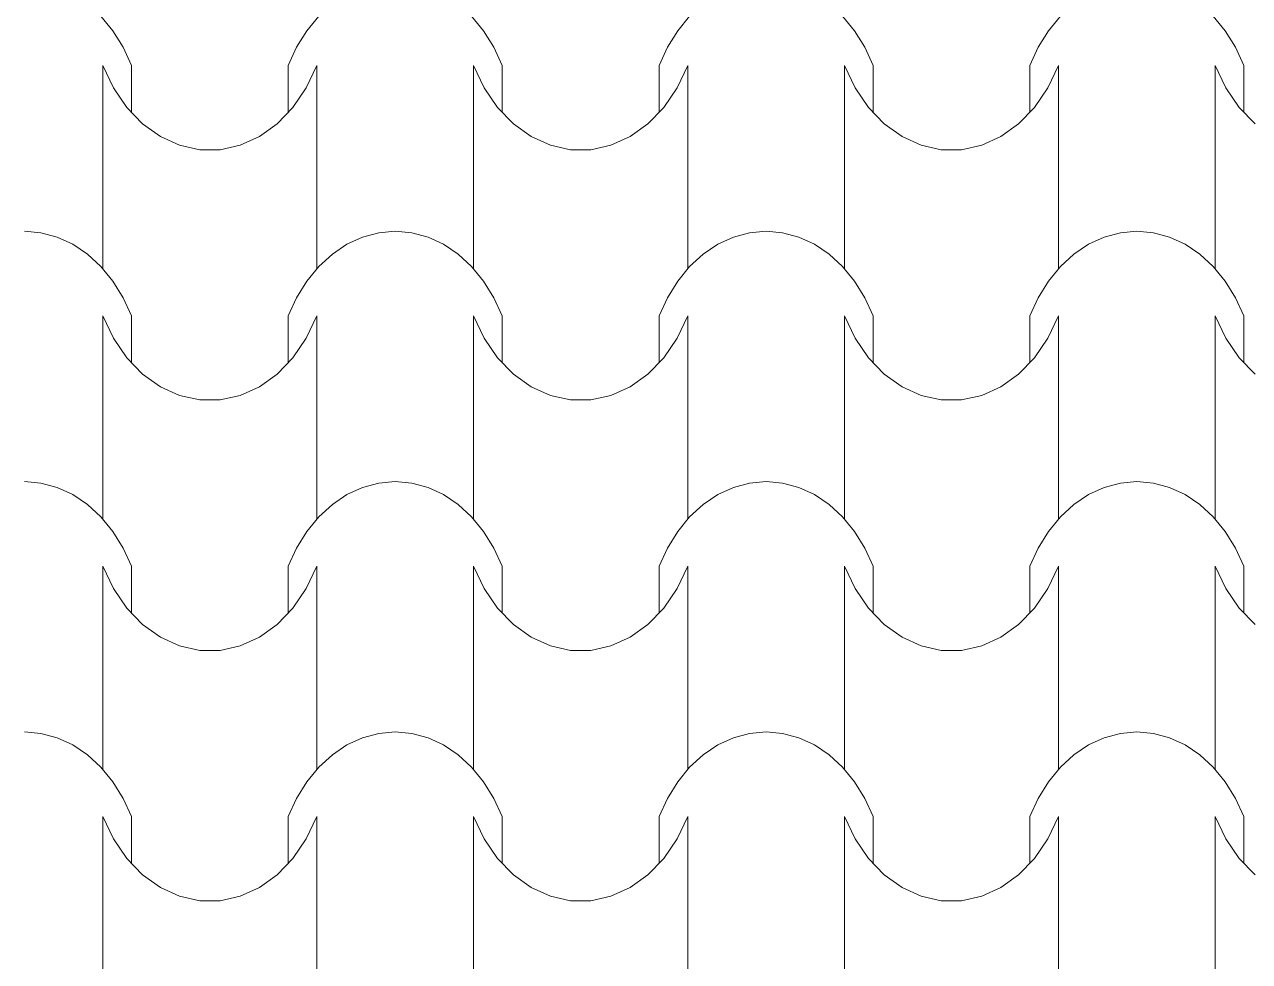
# Model space of a CAD drawing. Header units: millimetres. Extents: x 42452 to 2852333, y -419346 to 834876.
# Drawn here: x 2637466 to 2639698, y 654568 to 656276 of the extents above; entities that cross this region are included whole.
import ezdxf

# ---------------------------------------------------------------- set-up
doc = ezdxf.new("R2010")
doc.units = ezdxf.units.MM
doc.layers.add('M-2 keramitin shtrixi_Ном._пера__21_Pen_No__1', color=7, linetype='Continuous', lineweight=15)
doc.layers.add('memar', color=7, linetype='Continuous', lineweight=25)

# ---------------------------------------------------------------- blocks, each defined once
blk = doc.blocks.new('*X17')
at = {"layer": 'M-2 keramitin shtrixi_Ном._пера__21_Pen_No__1', "color": 7, "linetype": 'Continuous', "lineweight": 15}
for p, q in [((-248734.3, -1354418.9), (-248712.4, -1354445.5)), ((-248358.9, -1354445.5), (-248337, -1354418.9)), ((-248058.7, -1354418.9), (-248036.9, -1354445.5)), ((-247683.3, -1354445.5), (-247661.5, -1354418.9)), ((-247383.1, -1354418.9), (-247361.3, -1354445.5)), ((-247007.7, -1354445.5), (-246985.9, -1354418.9)), ((-246707.6, -1354418.9), (-246685.8, -1354445.5)), ((-248712.4, -1354445.5), (-248693.7, -1354475.7)), ((-248377.6, -1354475.7), (-248358.9, -1354445.5)), ((-248036.9, -1354445.5), (-248018.1, -1354475.7)), ((-247702, -1354475.7), (-247683.3, -1354445.5)), ((-247361.3, -1354445.5), (-247342.6, -1354475.7)), ((-247026.5, -1354475.7), (-247007.7, -1354445.5)), ((-246685.8, -1354445.5), (-246667, -1354475.7)), ((-248693.7, -1354475.7), (-248678.4, -1354509)), ((-248392.9, -1354509), (-248377.6, -1354475.7)), ((-248018.1, -1354475.7), (-248002.8, -1354509)), ((-247717.3, -1354509), (-247702, -1354475.7)), ((-247342.6, -1354475.7), (-247327.3, -1354509)), ((-247041.8, -1354509), (-247026.5, -1354475.7)), ((-246667, -1354475.7), (-246651.7, -1354509)), ((-248730.7, -1354694), (-248730.7, -1354509)), ((-248711.3, -1354549.5), (-248730.7, -1354509)), ((-248678.4, -1354594), (-248678.4, -1354509)), ((-248392.9, -1354594), (-248392.9, -1354509)), ((-248340.6, -1354509), (-248359.9, -1354549.5)), ((-248340.6, -1354694), (-248340.6, -1354509)), ((-248055.1, -1354694), (-248055.1, -1354509)), ((-248035.8, -1354549.5), (-248055.1, -1354509)), ((-248002.8, -1354594), (-248002.8, -1354509)), ((-247717.3, -1354594), (-247717.3, -1354509)), ((-247665.1, -1354509), (-247684.4, -1354549.5)), ((-247665.1, -1354694), (-247665.1, -1354509)), ((-247379.5, -1354694), (-247379.5, -1354509)), ((-247360.2, -1354549.5), (-247379.5, -1354509)), ((-247327.3, -1354594), (-247327.3, -1354509)), ((-247041.8, -1354594), (-247041.8, -1354509)), ((-246989.5, -1354509), (-247008.8, -1354549.5)), ((-246989.5, -1354694), (-246989.5, -1354509)), ((-246704, -1354694), (-246704, -1354509)), ((-246684.7, -1354549.5), (-246704, -1354509)), ((-246651.7, -1354594), (-246651.7, -1354509)), ((-248686.9, -1354585.2), (-248711.3, -1354549.5)), ((-248359.9, -1354549.5), (-248384.4, -1354585.2)), ((-248011.4, -1354585.2), (-248035.8, -1354549.5)), ((-247684.4, -1354549.5), (-247708.8, -1354585.2)), ((-247335.8, -1354585.2), (-247360.2, -1354549.5)), ((-247008.8, -1354549.5), (-247033.2, -1354585.2)), ((-246660.2, -1354585.2), (-246684.7, -1354549.5)), ((-248658.1, -1354615.1), (-248686.9, -1354585.2)), ((-248384.4, -1354585.2), (-248413.2, -1354615.1)), ((-247982.6, -1354615.1), (-248011.4, -1354585.2)), ((-247708.8, -1354585.2), (-247737.6, -1354615.1)), ((-247307, -1354615.1), (-247335.8, -1354585.2)), ((-247033.2, -1354585.2), (-247062.1, -1354615.1)), ((-246631.4, -1354615.1), (-246660.2, -1354585.2)), ((-248625.8, -1354638.3), (-248658.1, -1354615.1)), ((-248413.2, -1354615.1), (-248445.5, -1354638.3)), ((-247950.2, -1354638.3), (-247982.6, -1354615.1)), ((-247737.6, -1354615.1), (-247770, -1354638.3)), ((-247274.6, -1354638.3), (-247307, -1354615.1)), ((-247062.1, -1354615.1), (-247094.4, -1354638.3)), ((-248590.8, -1354654.2), (-248625.8, -1354638.3)), ((-248554.2, -1354662.3), (-248590.8, -1354654.2)), ((-248480.5, -1354654.2), (-248517.1, -1354662.3)), ((-248445.5, -1354638.3), (-248480.5, -1354654.2)), ((-247915.2, -1354654.2), (-247950.2, -1354638.3)), ((-247878.6, -1354662.3), (-247915.2, -1354654.2)), ((-247804.9, -1354654.2), (-247841.5, -1354662.3)), ((-247770, -1354638.3), (-247804.9, -1354654.2)), ((-247239.7, -1354654.2), (-247274.6, -1354638.3)), ((-247203.1, -1354662.3), (-247239.7, -1354654.2)), ((-247129.4, -1354654.2), (-247166, -1354662.3)), ((-247094.4, -1354638.3), (-247129.4, -1354654.2)), ((-248535.6, -1354662.3), (-248554.2, -1354662.3)), ((-248517.1, -1354662.3), (-248535.6, -1354662.3)), ((-247860.1, -1354662.3), (-247878.6, -1354662.3)), ((-247841.5, -1354662.3), (-247860.1, -1354662.3)), ((-247184.5, -1354662.3), (-247203.1, -1354662.3)), ((-247166, -1354662.3), (-247184.5, -1354662.3)), ((-248730.7, -1354879.1), (-248730.7, -1354694)), ((-248340.6, -1354879.1), (-248340.6, -1354694)), ((-248055.1, -1354879.1), (-248055.1, -1354694)), ((-247665.1, -1354879.1), (-247665.1, -1354694)), ((-247379.5, -1354879.1), (-247379.5, -1354694)), ((-246989.5, -1354879.1), (-246989.5, -1354694)), ((-246704, -1354879.1), (-246704, -1354694)), ((-248873.4, -1354811), (-248843.3, -1354813.7)), ((-248843.3, -1354813.7), (-248813.8, -1354821.6)), ((-248257.5, -1354821.6), (-248228, -1354813.7)), ((-248228, -1354813.7), (-248197.9, -1354811)), ((-248197.9, -1354811), (-248167.8, -1354813.7)), ((-248167.8, -1354813.7), (-248138.2, -1354821.6)), ((-247581.9, -1354821.6), (-247552.4, -1354813.7)), ((-247552.4, -1354813.7), (-247522.3, -1354811)), ((-247522.3, -1354811), (-247492.2, -1354813.7)), ((-247492.2, -1354813.7), (-247462.7, -1354821.6)), ((-246906.4, -1354821.6), (-246876.8, -1354813.7)), ((-246876.8, -1354813.7), (-246846.7, -1354811)), ((-246846.7, -1354811), (-246816.6, -1354813.7)), ((-246816.6, -1354813.7), (-246787.1, -1354821.6)), ((-248813.8, -1354821.6), (-248785.4, -1354834.7)), ((-248785.4, -1354834.7), (-248758.7, -1354852.7)), ((-248312.5, -1354852.7), (-248285.9, -1354834.7)), ((-248285.9, -1354834.7), (-248257.5, -1354821.6)), ((-248138.2, -1354821.6), (-248109.9, -1354834.7)), ((-248109.9, -1354834.7), (-248083.2, -1354852.7)), ((-247637, -1354852.7), (-247610.3, -1354834.7)), ((-247610.3, -1354834.7), (-247581.9, -1354821.6)), ((-247462.7, -1354821.6), (-247434.3, -1354834.7)), ((-247434.3, -1354834.7), (-247407.6, -1354852.7)), ((-246961.4, -1354852.7), (-246934.7, -1354834.7)), ((-246934.7, -1354834.7), (-246906.4, -1354821.6)), ((-246787.1, -1354821.6), (-246758.8, -1354834.7)), ((-246758.8, -1354834.7), (-246732.1, -1354852.7)), ((-248758.7, -1354852.7), (-248734.3, -1354875.2)), ((-248337, -1354875.2), (-248312.5, -1354852.7)), ((-248083.2, -1354852.7), (-248058.7, -1354875.2)), ((-247661.5, -1354875.2), (-247637, -1354852.7)), ((-247407.6, -1354852.7), (-247383.1, -1354875.2)), ((-246985.9, -1354875.2), (-246961.4, -1354852.7)), ((-246732.1, -1354852.7), (-246707.6, -1354875.2)), ((-248734.3, -1354875.2), (-248712.4, -1354901.8)), ((-248358.9, -1354901.8), (-248337, -1354875.2)), ((-248058.7, -1354875.2), (-248036.9, -1354901.8)), ((-247683.3, -1354901.8), (-247661.5, -1354875.2)), ((-247383.1, -1354875.2), (-247361.3, -1354901.8)), ((-247007.7, -1354901.8), (-246985.9, -1354875.2)), ((-246707.6, -1354875.2), (-246685.8, -1354901.8)), ((-248712.4, -1354901.8), (-248693.7, -1354932.1)), ((-248377.6, -1354932.1), (-248358.9, -1354901.8)), ((-248036.9, -1354901.8), (-248018.1, -1354932.1)), ((-247702, -1354932.1), (-247683.3, -1354901.8)), ((-247361.3, -1354901.8), (-247342.6, -1354932.1)), ((-247026.5, -1354932.1), (-247007.7, -1354901.8)), ((-246685.8, -1354901.8), (-246667, -1354932.1)), ((-248693.7, -1354932.1), (-248678.4, -1354965.3)), ((-248392.9, -1354965.3), (-248377.6, -1354932.1)), ((-248018.1, -1354932.1), (-248002.8, -1354965.3)), ((-247717.3, -1354965.3), (-247702, -1354932.1)), ((-247342.6, -1354932.1), (-247327.3, -1354965.3)), ((-247041.8, -1354965.3), (-247026.5, -1354932.1)), ((-246667, -1354932.1), (-246651.7, -1354965.3)), ((-248730.7, -1355150.4), (-248730.7, -1354965.3)), ((-248711.3, -1355005.8), (-248730.7, -1354965.3)), ((-248678.4, -1355050.4), (-248678.4, -1354965.3)), ((-248392.9, -1355050.4), (-248392.9, -1354965.3)), ((-248340.6, -1354965.3), (-248359.9, -1355005.8)), ((-248340.6, -1355150.4), (-248340.6, -1354965.3)), ((-248055.1, -1355150.4), (-248055.1, -1354965.3)), ((-248035.8, -1355005.8), (-248055.1, -1354965.3)), ((-248002.8, -1355050.4), (-248002.8, -1354965.3)), ((-247717.3, -1355050.4), (-247717.3, -1354965.3)), ((-247665.1, -1354965.3), (-247684.4, -1355005.8)), ((-247665.1, -1355150.4), (-247665.1, -1354965.3)), ((-247379.5, -1355150.4), (-247379.5, -1354965.3)), ((-247360.2, -1355005.8), (-247379.5, -1354965.3)), ((-247327.3, -1355050.4), (-247327.3, -1354965.3)), ((-247041.8, -1355050.4), (-247041.8, -1354965.3)), ((-246989.5, -1354965.3), (-247008.8, -1355005.8)), ((-246989.5, -1355150.4), (-246989.5, -1354965.3)), ((-246704, -1355150.4), (-246704, -1354965.3)), ((-246684.7, -1355005.8), (-246704, -1354965.3)), ((-246651.7, -1355050.4), (-246651.7, -1354965.3)), ((-248686.9, -1355041.5), (-248711.3, -1355005.8)), ((-248359.9, -1355005.8), (-248384.4, -1355041.5)), ((-248011.4, -1355041.5), (-248035.8, -1355005.8)), ((-247684.4, -1355005.8), (-247708.8, -1355041.5)), ((-247335.8, -1355041.5), (-247360.2, -1355005.8)), ((-247008.8, -1355005.8), (-247033.2, -1355041.5)), ((-246660.2, -1355041.5), (-246684.7, -1355005.8)), ((-248658.1, -1355071.5), (-248686.9, -1355041.5)), ((-248384.4, -1355041.5), (-248413.2, -1355071.5)), ((-247982.6, -1355071.5), (-248011.4, -1355041.5)), ((-247708.8, -1355041.5), (-247737.6, -1355071.5)), ((-247307, -1355071.5), (-247335.8, -1355041.5)), ((-247033.2, -1355041.5), (-247062.1, -1355071.5)), ((-246631.4, -1355071.5), (-246660.2, -1355041.5)), ((-248625.8, -1355094.7), (-248658.1, -1355071.5)), ((-248413.2, -1355071.5), (-248445.5, -1355094.7)), ((-247950.2, -1355094.7), (-247982.6, -1355071.5)), ((-247737.6, -1355071.5), (-247770, -1355094.7)), ((-247274.6, -1355094.7), (-247307, -1355071.5)), ((-247062.1, -1355071.5), (-247094.4, -1355094.7)), ((-248590.8, -1355110.6), (-248625.8, -1355094.7)), ((-248445.5, -1355094.7), (-248480.5, -1355110.6)), ((-247915.2, -1355110.6), (-247950.2, -1355094.7)), ((-247770, -1355094.7), (-247804.9, -1355110.6)), ((-247239.7, -1355110.6), (-247274.6, -1355094.7)), ((-247094.4, -1355094.7), (-247129.4, -1355110.6)), ((-248554.2, -1355118.6), (-248590.8, -1355110.6)), ((-248535.6, -1355118.6), (-248554.2, -1355118.6)), ((-248517.1, -1355118.6), (-248535.6, -1355118.6)), ((-248480.5, -1355110.6), (-248517.1, -1355118.6)), ((-247878.6, -1355118.6), (-247915.2, -1355110.6)), ((-247860.1, -1355118.6), (-247878.6, -1355118.6)), ((-247841.5, -1355118.6), (-247860.1, -1355118.6)), ((-247804.9, -1355110.6), (-247841.5, -1355118.6)), ((-247203.1, -1355118.6), (-247239.7, -1355110.6)), ((-247184.5, -1355118.6), (-247203.1, -1355118.6)), ((-247166, -1355118.6), (-247184.5, -1355118.6)), ((-247129.4, -1355110.6), (-247166, -1355118.6)), ((-248730.7, -1355335.5), (-248730.7, -1355150.4)), ((-248340.6, -1355335.5), (-248340.6, -1355150.4)), ((-248055.1, -1355335.5), (-248055.1, -1355150.4)), ((-247665.1, -1355335.5), (-247665.1, -1355150.4)), ((-247379.5, -1355335.5), (-247379.5, -1355150.4)), ((-246989.5, -1355335.5), (-246989.5, -1355150.4)), ((-246704, -1355335.5), (-246704, -1355150.4)), ((-248873.4, -1355267.3), (-248843.3, -1355270)), ((-248843.3, -1355270), (-248813.8, -1355278)), ((-248813.8, -1355278), (-248785.4, -1355291.1)), ((-248285.9, -1355291.1), (-248257.5, -1355278)), ((-248257.5, -1355278), (-248228, -1355270)), ((-248228, -1355270), (-248197.9, -1355267.3)), ((-248197.9, -1355267.3), (-248167.8, -1355270)), ((-248167.8, -1355270), (-248138.2, -1355278)), ((-248138.2, -1355278), (-248109.9, -1355291.1)), ((-247610.3, -1355291.1), (-247581.9, -1355278)), ((-247581.9, -1355278), (-247552.4, -1355270)), ((-247552.4, -1355270), (-247522.3, -1355267.3)), ((-247522.3, -1355267.3), (-247492.2, -1355270)), ((-247492.2, -1355270), (-247462.7, -1355278)), ((-247462.7, -1355278), (-247434.3, -1355291.1)), ((-246934.7, -1355291.1), (-246906.4, -1355278)), ((-246906.4, -1355278), (-246876.8, -1355270)), ((-246876.8, -1355270), (-246846.7, -1355267.3)), ((-246846.7, -1355267.3), (-246816.6, -1355270)), ((-246816.6, -1355270), (-246787.1, -1355278)), ((-246787.1, -1355278), (-246758.8, -1355291.1)), ((-248785.4, -1355291.1), (-248758.7, -1355309)), ((-248312.5, -1355309), (-248285.9, -1355291.1)), ((-248109.9, -1355291.1), (-248083.2, -1355309)), ((-247637, -1355309), (-247610.3, -1355291.1)), ((-247434.3, -1355291.1), (-247407.6, -1355309)), ((-246961.4, -1355309), (-246934.7, -1355291.1)), ((-246758.8, -1355291.1), (-246732.1, -1355309)), ((-248758.7, -1355309), (-248734.3, -1355331.6)), ((-248337, -1355331.6), (-248312.5, -1355309)), ((-248083.2, -1355309), (-248058.7, -1355331.6)), ((-247661.5, -1355331.6), (-247637, -1355309)), ((-247407.6, -1355309), (-247383.1, -1355331.6)), ((-246985.9, -1355331.6), (-246961.4, -1355309)), ((-246732.1, -1355309), (-246707.6, -1355331.6)), ((-248734.3, -1355331.6), (-248712.4, -1355358.2)), ((-248358.9, -1355358.2), (-248337, -1355331.6)), ((-248058.7, -1355331.6), (-248036.9, -1355358.2)), ((-247683.3, -1355358.2), (-247661.5, -1355331.6)), ((-247383.1, -1355331.6), (-247361.3, -1355358.2)), ((-247007.7, -1355358.2), (-246985.9, -1355331.6)), ((-246707.6, -1355331.6), (-246685.8, -1355358.2)), ((-248712.4, -1355358.2), (-248693.7, -1355388.4)), ((-248377.6, -1355388.4), (-248358.9, -1355358.2)), ((-248036.9, -1355358.2), (-248018.1, -1355388.4)), ((-247702, -1355388.4), (-247683.3, -1355358.2)), ((-247361.3, -1355358.2), (-247342.6, -1355388.4)), ((-247026.5, -1355388.4), (-247007.7, -1355358.2)), ((-246685.8, -1355358.2), (-246667, -1355388.4)), ((-248693.7, -1355388.4), (-248678.4, -1355421.7)), ((-248392.9, -1355421.7), (-248377.6, -1355388.4)), ((-248018.1, -1355388.4), (-248002.8, -1355421.7)), ((-247717.3, -1355421.7), (-247702, -1355388.4)), ((-247342.6, -1355388.4), (-247327.3, -1355421.7)), ((-247041.8, -1355421.7), (-247026.5, -1355388.4)), ((-246667, -1355388.4), (-246651.7, -1355421.7)), ((-248730.7, -1355606.7), (-248730.7, -1355421.7)), ((-248711.3, -1355462.2), (-248730.7, -1355421.7)), ((-248678.4, -1355506.7), (-248678.4, -1355421.7)), ((-248392.9, -1355506.7), (-248392.9, -1355421.7)), ((-248340.6, -1355421.7), (-248359.9, -1355462.2)), ((-248340.6, -1355606.7), (-248340.6, -1355421.7)), ((-248055.1, -1355606.7), (-248055.1, -1355421.7)), ((-248035.8, -1355462.2), (-248055.1, -1355421.7)), ((-248002.8, -1355506.7), (-248002.8, -1355421.7)), ((-247717.3, -1355506.7), (-247717.3, -1355421.7)), ((-247665.1, -1355421.7), (-247684.4, -1355462.2)), ((-247665.1, -1355606.7), (-247665.1, -1355421.7)), ((-247379.5, -1355606.7), (-247379.5, -1355421.7)), ((-247360.2, -1355462.2), (-247379.5, -1355421.7)), ((-247327.3, -1355506.7), (-247327.3, -1355421.7)), ((-247041.8, -1355506.7), (-247041.8, -1355421.7)), ((-246989.5, -1355421.7), (-247008.8, -1355462.2)), ((-246989.5, -1355606.7), (-246989.5, -1355421.7)), ((-246704, -1355606.7), (-246704, -1355421.7)), ((-246684.7, -1355462.2), (-246704, -1355421.7)), ((-246651.7, -1355506.7), (-246651.7, -1355421.7)), ((-248686.9, -1355497.9), (-248711.3, -1355462.2)), ((-248359.9, -1355462.2), (-248384.4, -1355497.9)), ((-248011.4, -1355497.9), (-248035.8, -1355462.2)), ((-247684.4, -1355462.2), (-247708.8, -1355497.9)), ((-247335.8, -1355497.9), (-247360.2, -1355462.2)), ((-247008.8, -1355462.2), (-247033.2, -1355497.9)), ((-246660.2, -1355497.9), (-246684.7, -1355462.2)), ((-248658.1, -1355527.8), (-248686.9, -1355497.9)), ((-248384.4, -1355497.9), (-248413.2, -1355527.8)), ((-247982.6, -1355527.8), (-248011.4, -1355497.9)), ((-247708.8, -1355497.9), (-247737.6, -1355527.8)), ((-247307, -1355527.8), (-247335.8, -1355497.9)), ((-247033.2, -1355497.9), (-247062.1, -1355527.8)), ((-246631.4, -1355527.8), (-246660.2, -1355497.9)), ((-248625.8, -1355551), (-248658.1, -1355527.8)), ((-248413.2, -1355527.8), (-248445.5, -1355551)), ((-247950.2, -1355551), (-247982.6, -1355527.8)), ((-247737.6, -1355527.8), (-247770, -1355551)), ((-247274.6, -1355551), (-247307, -1355527.8)), ((-247062.1, -1355527.8), (-247094.4, -1355551)), ((-248590.8, -1355566.9), (-248625.8, -1355551)), ((-248445.5, -1355551), (-248480.5, -1355566.9)), ((-247915.2, -1355566.9), (-247950.2, -1355551)), ((-247770, -1355551), (-247804.9, -1355566.9)), ((-247239.7, -1355566.9), (-247274.6, -1355551)), ((-247094.4, -1355551), (-247129.4, -1355566.9)), ((-248554.2, -1355575), (-248590.8, -1355566.9)), ((-248535.6, -1355575), (-248554.2, -1355575)), ((-248517.1, -1355575), (-248535.6, -1355575)), ((-248480.5, -1355566.9), (-248517.1, -1355575)), ((-247878.6, -1355575), (-247915.2, -1355566.9)), ((-247860.1, -1355575), (-247878.6, -1355575)), ((-247841.5, -1355575), (-247860.1, -1355575)), ((-247804.9, -1355566.9), (-247841.5, -1355575)), ((-247203.1, -1355575), (-247239.7, -1355566.9)), ((-247184.5, -1355575), (-247203.1, -1355575)), ((-247166, -1355575), (-247184.5, -1355575)), ((-247129.4, -1355566.9), (-247166, -1355575)), ((-248730.7, -1355791.8), (-248730.7, -1355606.7)), ((-248340.6, -1355791.8), (-248340.6, -1355606.7)), ((-248055.1, -1355791.8), (-248055.1, -1355606.7)), ((-247665.1, -1355791.8), (-247665.1, -1355606.7)), ((-247379.5, -1355791.8), (-247379.5, -1355606.7)), ((-246989.5, -1355791.8), (-246989.5, -1355606.7)), ((-246704, -1355791.8), (-246704, -1355606.7)), ((-248873.4, -1355723.7), (-248843.3, -1355726.4)), ((-248843.3, -1355726.4), (-248813.8, -1355734.3)), ((-248257.5, -1355734.3), (-248228, -1355726.4)), ((-248228, -1355726.4), (-248197.9, -1355723.7)), ((-248197.9, -1355723.7), (-248167.8, -1355726.4)), ((-248167.8, -1355726.4), (-248138.2, -1355734.3)), ((-247581.9, -1355734.3), (-247552.4, -1355726.4)), ((-247552.4, -1355726.4), (-247522.3, -1355723.7)), ((-247522.3, -1355723.7), (-247492.2, -1355726.4)), ((-247492.2, -1355726.4), (-247462.7, -1355734.3)), ((-246906.4, -1355734.3), (-246876.8, -1355726.4)), ((-246876.8, -1355726.4), (-246846.7, -1355723.7)), ((-246846.7, -1355723.7), (-246816.6, -1355726.4)), ((-246816.6, -1355726.4), (-246787.1, -1355734.3)), ((-248813.8, -1355734.3), (-248785.4, -1355747.4)), ((-248785.4, -1355747.4), (-248758.7, -1355765.4)), ((-248312.5, -1355765.4), (-248285.9, -1355747.4)), ((-248285.9, -1355747.4), (-248257.5, -1355734.3)), ((-248138.2, -1355734.3), (-248109.9, -1355747.4)), ((-248109.9, -1355747.4), (-248083.2, -1355765.4)), ((-247637, -1355765.4), (-247610.3, -1355747.4)), ((-247610.3, -1355747.4), (-247581.9, -1355734.3)), ((-247462.7, -1355734.3), (-247434.3, -1355747.4)), ((-247434.3, -1355747.4), (-247407.6, -1355765.4)), ((-246961.4, -1355765.4), (-246934.7, -1355747.4)), ((-246934.7, -1355747.4), (-246906.4, -1355734.3)), ((-246787.1, -1355734.3), (-246758.8, -1355747.4)), ((-246758.8, -1355747.4), (-246732.1, -1355765.4)), ((-248758.7, -1355765.4), (-248734.3, -1355787.9)), ((-248337, -1355787.9), (-248312.5, -1355765.4)), ((-248083.2, -1355765.4), (-248058.7, -1355787.9)), ((-247661.5, -1355787.9), (-247637, -1355765.4)), ((-247407.6, -1355765.4), (-247383.1, -1355787.9)), ((-246985.9, -1355787.9), (-246961.4, -1355765.4)), ((-246732.1, -1355765.4), (-246707.6, -1355787.9)), ((-248734.3, -1355787.9), (-248712.4, -1355814.5)), ((-248358.9, -1355814.5), (-248337, -1355787.9)), ((-248058.7, -1355787.9), (-248036.9, -1355814.5)), ((-247683.3, -1355814.5), (-247661.5, -1355787.9)), ((-247383.1, -1355787.9), (-247361.3, -1355814.5)), ((-247007.7, -1355814.5), (-246985.9, -1355787.9)), ((-246707.6, -1355787.9), (-246685.8, -1355814.5)), ((-248712.4, -1355814.5), (-248693.7, -1355844.8)), ((-248377.6, -1355844.8), (-248358.9, -1355814.5)), ((-248036.9, -1355814.5), (-248018.1, -1355844.8)), ((-247702, -1355844.8), (-247683.3, -1355814.5)), ((-247361.3, -1355814.5), (-247342.6, -1355844.8)), ((-247026.5, -1355844.8), (-247007.7, -1355814.5)), ((-246685.8, -1355814.5), (-246667, -1355844.8)), ((-248693.7, -1355844.8), (-248678.4, -1355878)), ((-248392.9, -1355878), (-248377.6, -1355844.8)), ((-248018.1, -1355844.8), (-248002.8, -1355878)), ((-247717.3, -1355878), (-247702, -1355844.8)), ((-247342.6, -1355844.8), (-247327.3, -1355878)), ((-247041.8, -1355878), (-247026.5, -1355844.8)), ((-246667, -1355844.8), (-246651.7, -1355878)), ((-248730.7, -1356063.1), (-248730.7, -1355878)), ((-248711.3, -1355918.5), (-248730.7, -1355878)), ((-248678.4, -1355963.1), (-248678.4, -1355878)), ((-248392.9, -1355963.1), (-248392.9, -1355878)), ((-248340.6, -1355878), (-248359.9, -1355918.5)), ((-248340.6, -1356063.1), (-248340.6, -1355878)), ((-248055.1, -1356063.1), (-248055.1, -1355878)), ((-248035.8, -1355918.5), (-248055.1, -1355878)), ((-248002.8, -1355963.1), (-248002.8, -1355878)), ((-247717.3, -1355963.1), (-247717.3, -1355878)), ((-247665.1, -1355878), (-247684.4, -1355918.5)), ((-247665.1, -1356063.1), (-247665.1, -1355878)), ((-247379.5, -1356063.1), (-247379.5, -1355878)), ((-247360.2, -1355918.5), (-247379.5, -1355878)), ((-247327.3, -1355963.1), (-247327.3, -1355878)), ((-247041.8, -1355963.1), (-247041.8, -1355878)), ((-246989.5, -1355878), (-247008.8, -1355918.5)), ((-246989.5, -1356063.1), (-246989.5, -1355878)), ((-246704, -1356063.1), (-246704, -1355878)), ((-246684.7, -1355918.5), (-246704, -1355878)), ((-246651.7, -1355963.1), (-246651.7, -1355878)), ((-248686.9, -1355954.2), (-248711.3, -1355918.5)), ((-248359.9, -1355918.5), (-248384.4, -1355954.2)), ((-248011.4, -1355954.2), (-248035.8, -1355918.5)), ((-247684.4, -1355918.5), (-247708.8, -1355954.2)), ((-247335.8, -1355954.2), (-247360.2, -1355918.5)), ((-247008.8, -1355918.5), (-247033.2, -1355954.2)), ((-246660.2, -1355954.2), (-246684.7, -1355918.5)), ((-248658.1, -1355984.2), (-248686.9, -1355954.2)), ((-248384.4, -1355954.2), (-248413.2, -1355984.2)), ((-247982.6, -1355984.2), (-248011.4, -1355954.2)), ((-247708.8, -1355954.2), (-247737.6, -1355984.2)), ((-247307, -1355984.2), (-247335.8, -1355954.2)), ((-247033.2, -1355954.2), (-247062.1, -1355984.2)), ((-246631.4, -1355984.2), (-246660.2, -1355954.2)), ((-248625.8, -1356007.4), (-248658.1, -1355984.2)), ((-248413.2, -1355984.2), (-248445.5, -1356007.4)), ((-247950.2, -1356007.4), (-247982.6, -1355984.2)), ((-247737.6, -1355984.2), (-247770, -1356007.4)), ((-247274.6, -1356007.4), (-247307, -1355984.2)), ((-247062.1, -1355984.2), (-247094.4, -1356007.4)), ((-248590.8, -1356023.3), (-248625.8, -1356007.4)), ((-248445.5, -1356007.4), (-248480.5, -1356023.3)), ((-247915.2, -1356023.3), (-247950.2, -1356007.4)), ((-247770, -1356007.4), (-247804.9, -1356023.3)), ((-247239.7, -1356023.3), (-247274.6, -1356007.4)), ((-247094.4, -1356007.4), (-247129.4, -1356023.3)), ((-248554.2, -1356031.3), (-248590.8, -1356023.3)), ((-248535.6, -1356031.3), (-248554.2, -1356031.3)), ((-248517.1, -1356031.3), (-248535.6, -1356031.3)), ((-248480.5, -1356023.3), (-248517.1, -1356031.3)), ((-247878.6, -1356031.3), (-247915.2, -1356023.3)), ((-247860.1, -1356031.3), (-247878.6, -1356031.3)), ((-247841.5, -1356031.3), (-247860.1, -1356031.3)), ((-247804.9, -1356023.3), (-247841.5, -1356031.3)), ((-247203.1, -1356031.3), (-247239.7, -1356023.3)), ((-247184.5, -1356031.3), (-247203.1, -1356031.3)), ((-247166, -1356031.3), (-247184.5, -1356031.3)), ((-247129.4, -1356023.3), (-247166, -1356031.3)), ((-248730.7, -1356248.2), (-248730.7, -1356063.1)), ((-248340.6, -1356248.2), (-248340.6, -1356063.1)), ((-248055.1, -1356248.2), (-248055.1, -1356063.1)), ((-247665.1, -1356248.2), (-247665.1, -1356063.1)), ((-247379.5, -1356248.2), (-247379.5, -1356063.1)), ((-246989.5, -1356248.2), (-246989.5, -1356063.1)), ((-246704, -1356248.2), (-246704, -1356063.1))]:
    blk.add_line(p, q, dxfattribs=at)
blk = doc.blocks.new('Fill_2')
at = {"layer": 'M-2 keramitin shtrixi_Ном._пера__21_Pen_No__1', "color": 7, "linetype": 'Continuous', "lineweight": 15}
blk.add_blockref('*X17', (0, 0), dxfattribs=at)

msp = doc.modelspace()

# ---------------------------------------------------------------- block references
at = {"layer": 'memar', "color": 7, "linetype": 'Continuous', "lineweight": 25}
msp.add_blockref('Fill_2', (2886339.40236, 2010710.49399), dxfattribs=at)

doc.saveas('drawing.dxf')
